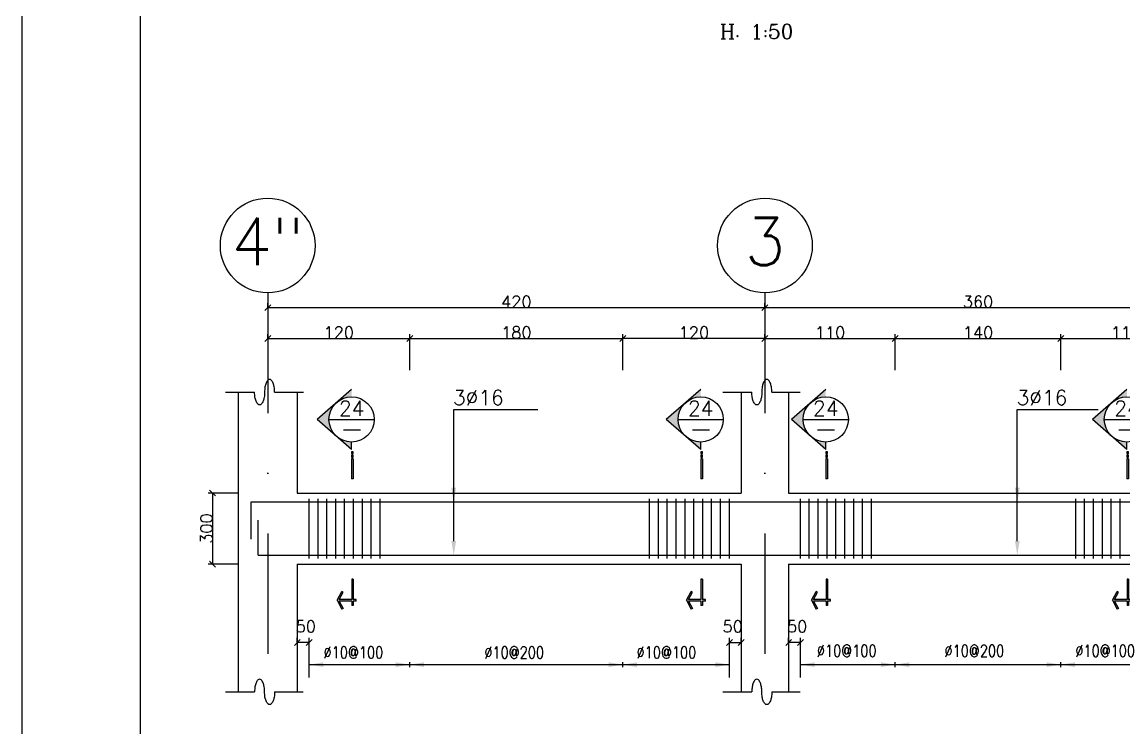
# Model space of a CAD drawing. Header units: millimetres. Extents: x -231 to 30223, y -7037 to 7120.
# Drawn here: x 9262 to 11124, y -5471 to -4279 of the extents above; entities that cross this region are included whole.
import ezdxf
from ezdxf.enums import TextEntityAlignment as Align

# ---------------------------------------------------------------- set-up
doc = ezdxf.new("R2010")
doc.units = ezdxf.units.MM
for name, pattern in [('CENTER', [2, 1.25, -0.25, 0.25, -0.25]), ('DASHDOTX2', [50.8, 25.4, -12.7, 0, -12.7]), ('DASHED', [0.75, 0.5, -0.25])]:
    doc.linetypes.add(name, pattern=pattern)
for name, color, linetype in [('2', 2, 'Continuous'), ('3', 3, 'Continuous'), ('5', 7, 'Continuous'), ('ax', 1, 'DASHDOTX2'), ('AXE', 8, 'CENTER'), ('CADR', 2, 'Continuous'), ('COV', 4, 'Continuous'), ('DIM', 1, 'Continuous'), ('DST', 1, 'Continuous'), ('HAT', 4, 'Continuous'), ('KH', 3, 'Continuous'), ('STT', 6, 'Continuous'), ('TEX', 4, 'Continuous'), ('TX', 2, 'Continuous'), ('TX1', 3, 'Continuous')]:
    doc.layers.add(name, color=color, linetype=linetype)
doc.styles.add('RC2', font='ROMANC.SHX', dxfattribs={"height": 25})
doc.styles.add('ROMANS', font='romans.shx')
doc.dimstyles.new('SC25', dxfattribs={"dimscale": 0.1, "dimtxt": 200, "dimasz": 0.5, "dimexe": 75, "dimexo": 0, "dimgap": 0, "dimtad": 1, "dimdec": 0, "dimlfac": 2.5, "dimdsep": 46, "dimtxsty": 'ROMANS', "dimblk": 'TIC', "dimcen": 0, "dimclrd": 44, "dimclre": 13, "dimclrt": 62, "dimadec": 0, "dimazin": 0, "dimtfac": 0.925926, "dimtdec": 0, "dimtix": 1, "dimtmove": 2, "dimatfit": 3, "dimldrblk": 'TIC', "dimfxl": 1, "dimtolj": 1, "dimarcsym": 0})
doc.dimstyles.new('SC50', dxfattribs={"dimscale": 0.1, "dimtxt": 200, "dimasz": 0.5, "dimexe": 75, "dimexo": 0, "dimgap": 0, "dimtad": 1, "dimdec": 0, "dimlfac": 0.5, "dimdsep": 46, "dimtxsty": 'ROMANS', "dimblk": 'TIC', "dimcen": 0, "dimclrd": 44, "dimclre": 1, "dimclrt": 62, "dimadec": 0, "dimazin": 0, "dimtfac": 0.925926, "dimtdec": 0, "dimtix": 1, "dimtmove": 2, "dimatfit": 3, "dimldrblk": 'TIC', "dimfxl": 1, "dimtolj": 1, "dimarcsym": 0})

# ---------------------------------------------------------------- blocks, each defined once
blk = doc.blocks.new('EEE')
at = {"layer": '5'}
h = blk.add_hatch(color=256, dxfattribs=at)
h.paths.add_polyline_path([(-25.1, 28.8), (-58.1, 0), (-25.1, -28.8, -0.454846)])
h.paths.add_polyline_path([(-25.1, -28.8), (0, -50.6), (0, -38.2, -0.181206)])
h.paths.add_polyline_path([(0, 38.2), (0, 50.6), (-25.1, 28.8, -0.181206)])
h = blk.add_hatch(color=256, dxfattribs=at)
h.paths.add_polyline_path([(2.9, -57.6), (2.9, -54.7), (0, -54.7), (0, -57.6)])
h.paths.add_polyline_path([(0, -63.5), (2.9, -63.5), (2.9, -60.5), (0, -60.5)])
h.paths.add_polyline_path([(2.9, -66.4), (0, -66.4), (0, -100.6), (2.9, -100.6)])
blk.add_hatch(color=256, dxfattribs=at).paths.add_polyline_path([(0.4, -306.8), (0.4, -314.3), (2.9, -314.3), (2.9, -306.8), (8, -306.8), (8, -304.3), (2.9, -304.3), (2.9, -270), (0.4, -270), (0.4, -304.3), (-20.7, -304.3), (-14.1, -291.7), (-16.3, -290.5), (-24.2, -305.6), (-16.3, -320.7), (-14.1, -319.5), (-20.7, -306.8)])
at = {"layer": '2'}
for p, q in [((0, 50.6), (-58.1, 0)), ((0, -50.6), (-58.1, 0)), ((-38.2, 0), (38.2, 0)), ((0, -50.6), (0, -38.2)), ((2.9, -66.4), (0, -66.4)), ((0, -66.4), (0, -100.6)), ((2.9, -66.4), (2.9, -100.6)), ((2.9, -100.6), (0, -100.6)), ((2.9, -270), (0.4, -270)), ((-24.2, -305.6), (-16.3, -290.5)), ((-14.1, -291.7), (-16.3, -290.5)), ((-24.2, -305.6), (-16.3, -320.7)), ((2.9, -314.3), (0.4, -314.3)), ((8, -306.8), (8, -304.3)), ((-14.1, -319.5), (-16.3, -320.7))]:
    blk.add_line(p, q, dxfattribs=at)
for points in [[(0, -57.6), (2.9, -57.6), (2.9, -54.7), (0, -54.7)], [(0, -63.5), (2.9, -63.5), (2.9, -60.5), (0, -60.5)]]:
    blk.add_lwpolyline(points, close=True, dxfattribs=at)
for points in [[(0.4, -270), (0.4, -304.3)], [(2.9, -270), (2.9, -304.3)], [(0.4, -304.3), (-20.7, -304.3), (-14.1, -291.7)], [(0.4, -306.8), (-20.7, -306.8), (-14.1, -319.5)], [(0.4, -306.8), (0.4, -314.3)], [(8, -304.3), (2.9, -304.3)], [(8, -306.8), (2.9, -306.8)], [(2.9, -306.8), (2.9, -314.3)]]:
    blk.add_lwpolyline(points, dxfattribs=at)
blk.add_circle((0, 0), 38.2, dxfattribs=at)
at = {"layer": '3'}
blk.add_line((-13.7, -17.7), (15, -17.7), dxfattribs=at)
at = {"layer": 'TX1', "style": 'ROMANS'}
blk.add_attdef('B', text='', height=25, dxfattribs=at).set_placement((0, 18.7), align=Align.MIDDLE_CENTER)
blk = doc.blocks.new('TIC')
blk.add_line((-100, -100), (100, 100))
blk = doc.blocks.new('*D464')
at = {"layer": 'DIM', "color": 13, "lineweight": -2, "transparency": 16777216}
for p, q in [((9627.8, -5074.2), (9576.3, -5074.2)), ((9627.8, -5194.2), (9576.3, -5194.2))]:
    blk.add_line(p, q, dxfattribs=at)
at = {"layer": 'DIM', "color": 44, "lineweight": -2, "transparency": 16777216}
blk.add_line((9583.8, -5074.3), (9583.8, -5194.2), dxfattribs=at)
at = {"layer": 'DIM', "color": 44, "lineweight": -2, "transparency": 16777216, "xscale": 0.05, "yscale": 0.05, "zscale": 0.05}
for p, rotation in [((9583.8, -5074.2), 90), ((9583.8, -5194.2), 270)]:
    blk.add_blockref('TIC', p, dxfattribs=dict(at, rotation=rotation))
at = {"layer": 'DIM', "color": 62, "transparency": 16777216, "insert": (9573.8, -5134.2), "char_height": 20, "attachment_point": 5, "rotation": 90, "style": 'ROMANS'}
blk.add_mtext('\\A1;300', dxfattribs=at)
blk = doc.blocks.new('A$C4D2F09EE')
at = {"layer": 'DST'}
for p, q in [((0, 4), (710, 4)), ((170, 0), (170, 8)), ((530, 0), (530, 8)), ((830, 4), (1430, 4)), ((990, 0), (990, 8)), ((1269.8, 0), (1269.8, 8)), ((1269.8, 0), (1269.8, 8))]:
    blk.add_line(p, q, dxfattribs=at)
for points in [[(146, 8), (170, 4), (146, 0)], [(194, 8), (170, 4), (194, 0)], [(506, 8), (530, 4), (506, 0)], [(554, 8), (530, 4), (554, 0)], [(966, 8), (990, 4), (966, 0)], [(1014, 8), (990, 4), (1014, 0)], [(1245.8, 8), (1269.8, 4), (1245.8, 0)], [(1293.8, 8), (1269.8, 4), (1293.8, 0)]]:
    blk.add_solid(points, dxfattribs=at)
at = {"layer": 'TX1', "style": 'ROMANS', "width": 0.8}
for s, p in [('%%c10@100', (857.8, 17.4)), ('%%c10@200', (1073.4, 17.2)), ('%%c10@100', (1294.4, 17.4)), ('%%c10@100', (24.4, 14.7)), ('%%c10@200', (296, 14.6)), ('%%c10@100', (553.2, 14.7))]:
    blk.add_text(s, height=20, dxfattribs=at).set_placement(p)
blk = doc.blocks.new('*D465')
at = {"layer": 'DIM', "color": 13, "lineweight": -2, "transparency": 16777216}
for p, q in [((9727.1, -5326.5), (9727.1, -5319)), ((9747.1, -5385.8), (9747.1, -5319))]:
    blk.add_line(p, q, dxfattribs=at)
at = {"layer": 'DIM', "color": 44, "lineweight": -2, "transparency": 16777216}
blk.add_line((9747, -5326.5), (9727.1, -5326.5), dxfattribs=at)
at = {"layer": 'DIM', "color": 44, "lineweight": -2, "transparency": 16777216, "xscale": 0.05, "yscale": 0.05, "zscale": 0.05, "rotation": 180}
blk.add_blockref('TIC', (9727.1, -5326.5), dxfattribs=at)
at = {"layer": 'DIM', "color": 44, "lineweight": -2, "transparency": 16777216, "xscale": 0.05, "yscale": 0.05, "zscale": 0.05}
blk.add_blockref('TIC', (9747.1, -5326.5), dxfattribs=at)
at = {"layer": 'DIM', "color": 62, "transparency": 16777216, "insert": (9741.5, -5299.5), "char_height": 20, "attachment_point": 5, "style": 'ROMANS'}
blk.add_mtext('\\A1;50', dxfattribs=at)
blk = doc.blocks.new('*D466')
at = {"layer": 'DIM', "color": 13, "lineweight": -2, "transparency": 16777216}
for p, q in [((10557.1, -5326.5), (10557.1, -5319)), ((10577.1, -5385.8), (10577.1, -5319))]:
    blk.add_line(p, q, dxfattribs=at)
at = {"layer": 'DIM', "color": 44, "lineweight": -2, "transparency": 16777216}
blk.add_line((10577, -5326.5), (10557.1, -5326.5), dxfattribs=at)
at = {"layer": 'DIM', "color": 44, "lineweight": -2, "transparency": 16777216, "xscale": 0.05, "yscale": 0.05, "zscale": 0.05, "rotation": 180}
blk.add_blockref('TIC', (10557.1, -5326.5), dxfattribs=at)
at = {"layer": 'DIM', "color": 44, "lineweight": -2, "transparency": 16777216, "xscale": 0.05, "yscale": 0.05, "zscale": 0.05}
blk.add_blockref('TIC', (10577.1, -5326.5), dxfattribs=at)
at = {"layer": 'DIM', "color": 62, "transparency": 16777216, "insert": (10571.5, -5299.5), "char_height": 20, "attachment_point": 5, "style": 'ROMANS'}
blk.add_mtext('\\A1;50', dxfattribs=at)
blk = doc.blocks.new('*D467')
at = {"layer": 'DIM', "color": 13, "lineweight": -2, "transparency": 16777216}
for p, q in [((10457.1, -5385.8), (10457.1, -5319)), ((10477.1, -5326.5), (10477.1, -5319))]:
    blk.add_line(p, q, dxfattribs=at)
at = {"layer": 'DIM', "color": 44, "lineweight": -2, "transparency": 16777216}
blk.add_line((10457.1, -5326.5), (10477, -5326.5), dxfattribs=at)
at = {"layer": 'DIM', "color": 44, "lineweight": -2, "transparency": 16777216, "xscale": 0.05, "yscale": 0.05, "zscale": 0.05, "rotation": 180}
blk.add_blockref('TIC', (10457.1, -5326.5), dxfattribs=at)
at = {"layer": 'DIM', "color": 44, "lineweight": -2, "transparency": 16777216, "xscale": 0.05, "yscale": 0.05, "zscale": 0.05}
blk.add_blockref('TIC', (10477.1, -5326.5), dxfattribs=at)
at = {"layer": 'DIM', "color": 62, "transparency": 16777216, "insert": (10462.6, -5299.5), "char_height": 20, "attachment_point": 5, "style": 'ROMANS'}
blk.add_mtext('\\A1;50', dxfattribs=at)
blk = doc.blocks.new('*D760')
at = {"layer": 'DIM', "color": 1, "lineweight": -2, "transparency": 16777216}
for p, q in [((11016.9, -4866.9), (11016.9, -4805.6)), ((11237.1, -4814), (11237.1, -4805.6))]:
    blk.add_line(p, q, dxfattribs=at)
at = {"layer": 'DIM', "color": 44, "lineweight": -2, "transparency": 16777216}
blk.add_line((11016.9, -4813.1), (11237, -4813.1), dxfattribs=at)
at = {"layer": 'DIM', "color": 44, "lineweight": -2, "transparency": 16777216, "xscale": 0.05, "yscale": 0.05, "zscale": 0.05, "rotation": 180}
blk.add_blockref('TIC', (11016.9, -4813.1), dxfattribs=at)
at = {"layer": 'DIM', "color": 44, "lineweight": -2, "transparency": 16777216, "xscale": 0.05, "yscale": 0.05, "zscale": 0.05}
blk.add_blockref('TIC', (11237.1, -4813.1), dxfattribs=at)
at = {"layer": 'DIM', "color": 62, "transparency": 16777216, "insert": (11127, -4803.1), "char_height": 20, "attachment_point": 5, "style": 'ROMANS'}
blk.add_mtext('\\A1;110', dxfattribs=at)
blk = doc.blocks.new('*D474')
at = {"layer": 'DIM', "color": 1, "lineweight": -2, "transparency": 16777216}
for p, q in [((10517.1, -4761), (10517.1, -4753.5)), ((11237.1, -4761), (11237.1, -4753.5))]:
    blk.add_line(p, q, dxfattribs=at)
at = {"layer": 'DIM', "color": 44, "lineweight": -2, "transparency": 16777216}
blk.add_line((10517.1, -4761), (11237, -4761), dxfattribs=at)
at = {"layer": 'DIM', "color": 44, "lineweight": -2, "transparency": 16777216, "xscale": 0.05, "yscale": 0.05, "zscale": 0.05, "rotation": 180}
blk.add_blockref('TIC', (10517.1, -4761), dxfattribs=at)
at = {"layer": 'DIM', "color": 44, "lineweight": -2, "transparency": 16777216, "xscale": 0.05, "yscale": 0.05, "zscale": 0.05}
blk.add_blockref('TIC', (11237.1, -4761), dxfattribs=at)
at = {"layer": 'DIM', "color": 62, "transparency": 16777216, "insert": (10877.1, -4751), "char_height": 20, "attachment_point": 5, "style": 'ROMANS'}
blk.add_mtext('\\A1;360', dxfattribs=at)
blk = doc.blocks.new('*D477')
at = {"layer": 'DIM', "color": 1, "lineweight": -2, "transparency": 16777216}
for p, q in [((10277.1, -4866.9), (10277.1, -4805.6)), ((10517.1, -4813.1), (10517.1, -4805.6))]:
    blk.add_line(p, q, dxfattribs=at)
at = {"layer": 'DIM', "color": 44, "lineweight": -2, "transparency": 16777216}
blk.add_line((10517, -4813.1), (10277.1, -4813.1), dxfattribs=at)
at = {"layer": 'DIM', "color": 44, "lineweight": -2, "transparency": 16777216, "xscale": 0.05, "yscale": 0.05, "zscale": 0.05, "rotation": 180}
blk.add_blockref('TIC', (10277.1, -4813.1), dxfattribs=at)
at = {"layer": 'DIM', "color": 44, "lineweight": -2, "transparency": 16777216, "xscale": 0.05, "yscale": 0.05, "zscale": 0.05}
blk.add_blockref('TIC', (10517.1, -4813.1), dxfattribs=at)
at = {"layer": 'DIM', "color": 62, "transparency": 16777216, "insert": (10397.1, -4803.1), "char_height": 20, "attachment_point": 5, "style": 'ROMANS'}
blk.add_mtext('\\A1;120', dxfattribs=at)
blk = doc.blocks.new('*D478')
at = {"layer": 'DIM', "color": 1, "lineweight": -2, "transparency": 16777216}
for p, q in [((9677.1, -4761), (9677.1, -4753.5)), ((10517.1, -4761), (10517.1, -4753.5))]:
    blk.add_line(p, q, dxfattribs=at)
at = {"layer": 'DIM', "color": 44, "lineweight": -2, "transparency": 16777216}
blk.add_line((9677.1, -4761), (10517, -4761), dxfattribs=at)
at = {"layer": 'DIM', "color": 44, "lineweight": -2, "transparency": 16777216, "xscale": 0.05, "yscale": 0.05, "zscale": 0.05, "rotation": 180}
blk.add_blockref('TIC', (9677.1, -4761), dxfattribs=at)
at = {"layer": 'DIM', "color": 44, "lineweight": -2, "transparency": 16777216, "xscale": 0.05, "yscale": 0.05, "zscale": 0.05}
blk.add_blockref('TIC', (10517.1, -4761), dxfattribs=at)
at = {"layer": 'DIM', "color": 62, "transparency": 16777216, "insert": (10097.1, -4751), "char_height": 20, "attachment_point": 5, "style": 'ROMANS'}
blk.add_mtext('\\A1;420', dxfattribs=at)
blk = doc.blocks.new('*D479')
at = {"layer": 'DIM', "color": 1, "lineweight": -2, "transparency": 16777216}
for p, q in [((9917.1, -4813.1), (9917.1, -4805.6)), ((10277.1, -4866.9), (10277.1, -4805.6))]:
    blk.add_line(p, q, dxfattribs=at)
at = {"layer": 'DIM', "color": 44, "lineweight": -2, "transparency": 16777216}
blk.add_line((9917.1, -4813.1), (10277, -4813.1), dxfattribs=at)
at = {"layer": 'DIM', "color": 44, "lineweight": -2, "transparency": 16777216, "xscale": 0.05, "yscale": 0.05, "zscale": 0.05, "rotation": 180}
blk.add_blockref('TIC', (9917.1, -4813.1), dxfattribs=at)
at = {"layer": 'DIM', "color": 44, "lineweight": -2, "transparency": 16777216, "xscale": 0.05, "yscale": 0.05, "zscale": 0.05}
blk.add_blockref('TIC', (10277.1, -4813.1), dxfattribs=at)
at = {"layer": 'DIM', "color": 62, "transparency": 16777216, "insert": (10097.1, -4803.1), "char_height": 20, "attachment_point": 5, "style": 'ROMANS'}
blk.add_mtext('\\A1;180', dxfattribs=at)
blk = doc.blocks.new('*D480')
at = {"layer": 'DIM', "color": 1, "lineweight": -2, "transparency": 16777216}
for p, q in [((9677.1, -4813.1), (9677.1, -4805.6)), ((9917.1, -4866.9), (9917.1, -4805.6))]:
    blk.add_line(p, q, dxfattribs=at)
at = {"layer": 'DIM', "color": 44, "lineweight": -2, "transparency": 16777216}
blk.add_line((9677.1, -4813.1), (9917, -4813.1), dxfattribs=at)
at = {"layer": 'DIM', "color": 44, "lineweight": -2, "transparency": 16777216, "xscale": 0.05, "yscale": 0.05, "zscale": 0.05, "rotation": 180}
blk.add_blockref('TIC', (9677.1, -4813.1), dxfattribs=at)
at = {"layer": 'DIM', "color": 44, "lineweight": -2, "transparency": 16777216, "xscale": 0.05, "yscale": 0.05, "zscale": 0.05}
blk.add_blockref('TIC', (9917.1, -4813.1), dxfattribs=at)
at = {"layer": 'DIM', "color": 62, "transparency": 16777216, "insert": (9797.1, -4803.1), "char_height": 20, "attachment_point": 5, "style": 'ROMANS'}
blk.add_mtext('\\A1;120', dxfattribs=at)
blk = doc.blocks.new('*D481')
at = {"layer": 'DIM', "color": 1, "lineweight": -2, "transparency": 16777216}
for p, q in [((10737.1, -4866.9), (10737.1, -4805.6)), ((11016.9, -4866.9), (11016.9, -4805.6))]:
    blk.add_line(p, q, dxfattribs=at)
at = {"layer": 'DIM', "color": 44, "lineweight": -2, "transparency": 16777216}
blk.add_line((10737.1, -4813.1), (11016.8, -4813.1), dxfattribs=at)
at = {"layer": 'DIM', "color": 44, "lineweight": -2, "transparency": 16777216, "xscale": 0.05, "yscale": 0.05, "zscale": 0.05, "rotation": 180}
blk.add_blockref('TIC', (10737.1, -4813.1), dxfattribs=at)
at = {"layer": 'DIM', "color": 44, "lineweight": -2, "transparency": 16777216, "xscale": 0.05, "yscale": 0.05, "zscale": 0.05}
blk.add_blockref('TIC', (11016.9, -4813.1), dxfattribs=at)
at = {"layer": 'DIM', "color": 62, "transparency": 16777216, "insert": (10877, -4803.1), "char_height": 20, "attachment_point": 5, "style": 'ROMANS'}
blk.add_mtext('\\A1;140', dxfattribs=at)
blk = doc.blocks.new('*D482')
at = {"layer": 'DIM', "color": 1, "lineweight": -2, "transparency": 16777216}
for p, q in [((10517.1, -4813.1), (10517.1, -4805.6)), ((10737.1, -4866.9), (10737.1, -4805.6))]:
    blk.add_line(p, q, dxfattribs=at)
at = {"layer": 'DIM', "color": 44, "lineweight": -2, "transparency": 16777216}
blk.add_line((10517.1, -4813.1), (10737, -4813.1), dxfattribs=at)
at = {"layer": 'DIM', "color": 44, "lineweight": -2, "transparency": 16777216, "xscale": 0.05, "yscale": 0.05, "zscale": 0.05, "rotation": 180}
blk.add_blockref('TIC', (10517.1, -4813.1), dxfattribs=at)
at = {"layer": 'DIM', "color": 44, "lineweight": -2, "transparency": 16777216, "xscale": 0.05, "yscale": 0.05, "zscale": 0.05}
blk.add_blockref('TIC', (10737.1, -4813.1), dxfattribs=at)
at = {"layer": 'DIM', "color": 62, "transparency": 16777216, "insert": (10627.1, -4803.1), "char_height": 20, "attachment_point": 5, "style": 'ROMANS'}
blk.add_mtext('\\A1;110', dxfattribs=at)

msp = doc.modelspace()

# ---------------------------------------------------------------- linework, layer by layer
at = {"layer": '2'}
for centre in [(9677.059766, -4656.034756), (10517.059766, -4656.034756)]:
    msp.add_circle(centre, 80, dxfattribs=at)
at = {"layer": 'ax', "ltscale": 8}
for p, q in [((9677.059766, -4736.034756), (9677.059766, -5429.982702)), ((10517.059766, -4736.034756), (10517.059766, -5429.982702))]:
    msp.add_line(p, q, dxfattribs=at)
at = {"layer": 'CADR', "color": 15}
msp.add_lwpolyline([(17672.062068, -164.718698), (17672.062068, -6104.718698), (9262.062068, -6104.718698), (9262.062068, -164.718698), (17672.062068, -164.718698)], dxfattribs=at)
at = {"layer": 'CADR'}
msp.add_lwpolyline([(17572.062068, -264.718698), (17572.062068, -6004.718698), (9462.062068, -6004.718698), (9462.062068, -264.718698)], close=True, dxfattribs=at)
at = {"layer": 'COV'}
for p, q in [((9627.059766, -4903.75933), (9627.059766, -5410.167014)), ((9727.059766, -4903.75933), (9727.059766, -5074.240736)), ((10477.059766, -4903.75933), (10477.059766, -5074.240736)), ((10557.059766, -4903.75933), (10557.059766, -5074.240736)), ((9727.059766, -5074.240736), (10477.059766, -5074.240736)), ((10557.059766, -5074.240736), (11197.059766, -5074.240736)), ((9727.059766, -5194.240736), (10477.059766, -5194.240736)), ((9727.059766, -5194.240736), (9727.059766, -5410.167014)), ((10477.059766, -5194.240736), (10477.059766, -5410.167014)), ((10557.059766, -5194.240736), (11197.059766, -5194.240736)), ((10557.059766, -5194.240736), (10557.059766, -5410.167014))]:
    msp.add_line(p, q, dxfattribs=at)
at = {"layer": 'DST'}
for p, q in [((9605.786766, -4903.75933), (9654.887106, -4903.75933)), ((9688.703916, -4903.75933), (9737.804256, -4903.75933)), ((10445.786766, -4903.75933), (10494.887106, -4903.75933)), ((10528.703916, -4903.75933), (10576.746199, -4903.75933)), ((9991.323639, -4933.105451), (10133.150242, -4933.105451)), ((9991.323639, -5089.240736), (9991.323639, -4933.105451)), ((10943.439256, -4933.105451), (11080.010637, -4933.105451)), ((10943.439256, -5089.240736), (10943.439256, -4933.105451)), ((9991.323639, -5155.240736), (9991.323639, -5011.173093)), ((10943.439256, -5155.240736), (10943.439256, -5011.173093)), ((9747.059766, -5368.099599), (9747.059766, -5360.099599)), ((10457.059766, -5368.099599), (10457.059766, -5360.099599)), ((10577.059766, -5368.099599), (10577.059766, -5360.099599)), ((9605.786766, -5410.167014), (9654.887106, -5410.167014)), ((9688.703916, -5410.167014), (9736.746199, -5410.167014)), ((10445.786766, -5410.167014), (10494.887106, -5410.167014)), ((10528.703916, -5410.167014), (10576.746199, -5410.167014))]:
    msp.add_line(p, q, dxfattribs=at)
for points in [[(9688.703916, -4903.75933, 0.0403680359), (9687.994276, -4894.984022, 0.0533262152), (9686.227737, -4888.549421, 0.0964678183), (9682.958473, -4883.413125, 0.2057382443), (9680.249714, -4882.249271, 0.2057382443), (9677.540955, -4883.413125, 0.0964678183), (9674.27169, -4888.549421, 0.0533262152), (9672.505151, -4894.984022, 0.0403680359), (9671.795511, -4903.75933, 0.0403680359)], [(10528.703916, -4903.75933, 0.0403680359), (10527.994276, -4894.984022, 0.0533262152), (10526.227737, -4888.549421, 0.0964678183), (10522.958473, -4883.413125, 0.2057382443), (10520.249714, -4882.249271, 0.2057382443), (10517.540955, -4883.413125, 0.0964678183), (10514.27169, -4888.549421, 0.0533262152), (10512.505151, -4894.984022, 0.0403680359), (10511.795511, -4903.75933, 0.0403680359)], [(9671.795511, -4903.75933, -0.0403680359), (9671.085871, -4912.534637, -0.0533262152), (9669.319333, -4918.969239, -0.0964678183), (9666.050068, -4924.105535, -0.2057382443), (9663.341309, -4925.269389, -0.2057382443), (9660.63255, -4924.105535, -0.0964678183), (9657.363285, -4918.969239, -0.0533262152), (9655.596747, -4912.534637, -0.0403680359), (9654.887106, -4903.75933, -0.0403680359)], [(10511.795511, -4903.75933, -0.0403680359), (10511.085871, -4912.534637, -0.0533262152), (10509.319333, -4918.969239, -0.0964678183), (10506.050068, -4924.105535, -0.2057382443), (10503.341309, -4925.269389, -0.2057382443), (10500.63255, -4924.105535, -0.0964678183), (10497.363285, -4918.969239, -0.0533262152), (10495.596747, -4912.534637, -0.0403680359), (10494.887106, -4903.75933, -0.0403680359)], [(9671.795511, -5410.167014, 0.0403680359), (9671.085871, -5401.391706, 0.0533262152), (9669.319333, -5394.957105, 0.0964678183), (9666.050068, -5389.820809, 0.2057382443), (9663.341309, -5388.656955, 0.2057382443), (9660.63255, -5389.820809, 0.0964678183), (9657.363285, -5394.957105, 0.0533262152), (9655.596747, -5401.391706, 0.0403680359), (9654.887106, -5410.167014, 0.0403680359)], [(10511.795511, -5410.167014, 0.0403680359), (10511.085871, -5401.391706, 0.0533262152), (10509.319333, -5394.957105, 0.0964678183), (10506.050068, -5389.820809, 0.2057382443), (10503.341309, -5388.656955, 0.2057382443), (10500.63255, -5389.820809, 0.0964678183), (10497.363285, -5394.957105, 0.0533262152), (10495.596747, -5401.391706, 0.0403680359), (10494.887106, -5410.167014, 0.0403680359)], [(9688.703916, -5410.167014, -0.0403680359), (9687.994276, -5418.942322, -0.0533262152), (9686.227737, -5425.376923, -0.0964678183), (9682.958473, -5430.513219, -0.2057382443), (9680.249714, -5431.677073, -0.2057382443), (9677.540955, -5430.513219, -0.0964678183), (9674.27169, -5425.376923, -0.0533262152), (9672.505151, -5418.942322, -0.0403680359), (9671.795511, -5410.167014, -0.0403680359)], [(10528.703916, -5410.167014, -0.0403680359), (10527.994276, -5418.942322, -0.0533262152), (10526.227737, -5425.376923, -0.0964678183), (10522.958473, -5430.513219, -0.2057382443), (10520.249714, -5431.677073, -0.2057382443), (10517.540955, -5430.513219, -0.0964678183), (10514.27169, -5425.376923, -0.0533262152), (10512.505151, -5418.942322, -0.0403680359), (10511.795511, -5410.167014, -0.0403680359)]]:
    msp.add_lwpolyline(points, format="xyb", dxfattribs=at)
for points in [[(9987.323639, -5065.240736), (9991.323639, -5089.240736), (9995.323639, -5065.240736)], [(10939.439256, -5065.240736), (10943.439256, -5089.240736), (10947.439256, -5065.240736)], [(9987.323639, -5155.240736), (9991.323639, -5179.240736), (9995.323639, -5155.240736)], [(10939.439256, -5155.240736), (10943.439256, -5179.240736), (10947.439256, -5155.240736)], [(9771.059766, -5360.099599), (9747.059766, -5364.099599), (9771.059766, -5368.099599)], [(10433.059766, -5360.099599), (10457.059766, -5364.099599), (10433.059766, -5368.099599)], [(10601.059766, -5360.099599), (10577.059766, -5364.099599), (10601.059766, -5368.099599)]]:
    msp.add_solid(points, dxfattribs=at)
at = {"layer": 'KH'}
for p, q in [((9747.059766, -5184.767555), (9747.059766, -5084.240736)), ((9762.059766, -5184.767555), (9762.059766, -5084.240736)), ((9777.059766, -5184.767555), (9777.059766, -5084.240736)), ((9792.059766, -5184.767555), (9792.059766, -5084.240736)), ((9807.059766, -5184.767555), (9807.059766, -5084.240736)), ((9822.059766, -5184.767555), (9822.059766, -5084.240736)), ((9837.059766, -5184.767555), (9837.059766, -5084.240736)), ((9852.059766, -5184.767555), (9852.059766, -5084.240736)), ((9867.059766, -5184.767555), (9867.059766, -5084.240736)), ((10322.059766, -5184.767555), (10322.059766, -5084.240736)), ((10337.059766, -5184.767555), (10337.059766, -5084.240736)), ((10352.059766, -5184.767555), (10352.059766, -5084.240736)), ((10367.059766, -5184.767555), (10367.059766, -5084.240736)), ((10382.059766, -5184.767555), (10382.059766, -5084.240736)), ((10397.059766, -5184.767555), (10397.059766, -5084.240736)), ((10412.059766, -5184.767555), (10412.059766, -5084.240736)), ((10427.059766, -5184.767555), (10427.059766, -5084.240736)), ((10442.059766, -5184.767555), (10442.059766, -5084.240736)), ((10457.059766, -5184.767555), (10457.059766, -5084.240736)), ((10577.059766, -5184.767555), (10577.059766, -5084.240736)), ((10592.059766, -5184.767555), (10592.059766, -5084.240736)), ((10607.059766, -5184.767555), (10607.059766, -5084.240736)), ((10622.059766, -5184.767555), (10622.059766, -5084.240736)), ((10637.059766, -5184.767555), (10637.059766, -5084.240736)), ((10652.059766, -5184.767555), (10652.059766, -5084.240736)), ((10667.059766, -5184.767555), (10667.059766, -5084.240736)), ((10667.059766, -5184.767555), (10667.059766, -5084.240736)), ((10682.059766, -5184.767555), (10682.059766, -5084.240736)), ((10697.059766, -5184.767555), (10697.059766, -5084.240736)), ((11042.059766, -5184.767555), (11042.059766, -5084.240736)), ((11057.059766, -5184.767555), (11057.059766, -5084.240736)), ((11072.059766, -5184.767555), (11072.059766, -5084.240736)), ((11087.059766, -5184.767555), (11087.059766, -5084.240736)), ((11102.059766, -5184.767555), (11102.059766, -5084.240736)), ((11117.059766, -5184.767555), (11117.059766, -5084.240736))]:
    msp.add_line(p, q, dxfattribs=at)
at = {"layer": 'STT'}
for p, q in [((9649.059766, -5152.050234), (9649.059766, -5089.240736)), ((9649.059766, -5089.240736), (12456.059766, -5089.240736)), ((9661.059766, -5179.240736), (9661.059766, -5119.870332)), ((9661.059766, -5179.240736), (12444.059766, -5179.240736))]:
    msp.add_line(p, q, dxfattribs=at)

# ---------------------------------------------------------------- block references
at = {"layer": 'AXE', "color": 190, "linetype": 'DASHED'}
msp.add_blockref('A$C4D2F09EE', (9747.059715, -5368.09961), dxfattribs=at)
at = {"layer": 'HAT'}
for p in [(9818.779298, -4949.836955), (10408.563804, -4949.836955), (10619.829881, -4949.836955), (11128.563804, -4949.836955)]:
    msp.add_blockref('EEE', p, dxfattribs=at).add_auto_attribs({'B': '24'})

# ---------------------------------------------------------------- texts
at = {"layer": 'TEX', "color": 2, "style": 'RC2'}
msp.add_text('H. 1:50', height=25, dxfattribs=at).set_placement((10440.786957, -4306.944686))
at = {"layer": 'TX', "style": 'ROMANS'}
for s, p in [('4"', (9677.059766, -4649.162765)), ('3', (10517.059766, -4649.162765))]:
    msp.add_text(s, height=80, dxfattribs=at).set_placement(p, align=Align.MIDDLE)
at = {"layer": 'TX1', "style": 'ROMANS'}
for p in [(9990.226236, -4925.51796), (10942.341853, -4925.51796)]:
    msp.add_text('3%%C16', height=25, dxfattribs=at).set_placement(p)

# ---------------------------------------------------------------- dimensions: what is measured, and where the dimension line sits
at = {"layer": 'DIM'}
for base, p1, p2, picture, middle in [((10517.059766, -4761.034756), (9677.059766, -4761.034756), (10517.059766, -4761.034756), '*D478', (10097.059766, -4751.034756)), ((11237.059766, -4761.034756), (10517.059766, -4761.034756), (11237.059766, -4761.034756), '*D474', (10877.059766, -4751.034756)), ((9917.059766, -4813.11247), (9677.059766, -4813.11247), (9917.059766, -4866.928773), '*D480', (9797.059766, -4803.11247)), ((10277.059766, -4813.11247), (9917.059766, -4813.11247), (10277.059766, -4866.928773), '*D479', (10097.059766, -4803.11247)), ((10737.059766, -4813.11247), (10517.059766, -4813.11247), (10737.059766, -4866.928773), '*D482', (10627.059766, -4803.11247)), ((11016.875539, -4813.11247), (10737.059766, -4866.928773), (11016.875539, -4866.928773), '*D481', (10876.967653, -4803.11247)), ((11237.059766, -4813.11247), (11016.875539, -4866.928773), (11237.059766, -4814.025299), '*D760', (11126.967653, -4803.11247))]:
    dim = msp.add_linear_dim(base=base, p1=p1, p2=p2, dimstyle='SC50', dxfattribs=at)
    dim.commit()
    dim.dimension.update_dxf_attribs({"geometry": picture, "text_midpoint": middle})
for base, p1, p2, angle, dimstyle, picture, middle in [((10277.059766, -4813.11247), (10517.059766, -4813.11247), (10277.059766, -4866.928773), 180, 'SC50', '*D477', (10397.059766, -4803.11247)), ((9583.784783, -5194.240736), (9627.784783, -5074.240736), (9627.784783, -5194.240736), 90, 'SC25', '*D464', (9573.784783, -5134.240736))]:
    dim = msp.add_linear_dim(base=base, p1=p1, p2=p2, angle=angle, dimstyle=dimstyle, dxfattribs=at)
    dim.commit()
    dim.dimension.update_dxf_attribs({"geometry": picture, "text_midpoint": middle})
for base, p1, p2, picture, middle in [((9727.059766, -5326.49501), (9747.059766, -5385.826305), (9727.059766, -5326.49501), '*D465', (9741.535425, -5299.49501)), ((10557.059766, -5326.49501), (10577.059766, -5385.826305), (10557.059766, -5326.49501), '*D466', (10571.535425, -5299.49501))]:
    dim = msp.add_linear_dim(base=base, p1=p1, p2=p2, dimstyle='SC25', dxfattribs=at)
    dim.commit()
    dim.dimension.update_dxf_attribs({"geometry": picture, "text_midpoint": middle, "dimtype": 160})
dim = msp.add_linear_dim(base=(10477.059766, -5326.49501), p1=(10457.059766, -5385.826305), p2=(10477.059766, -5326.49501), angle=180, dimstyle='SC25', dxfattribs=at)
dim.commit()
dim.dimension.update_dxf_attribs({"geometry": '*D467', "text_midpoint": (10462.584107, -5299.49501), "dimtype": 160})

doc.saveas('drawing.dxf')
